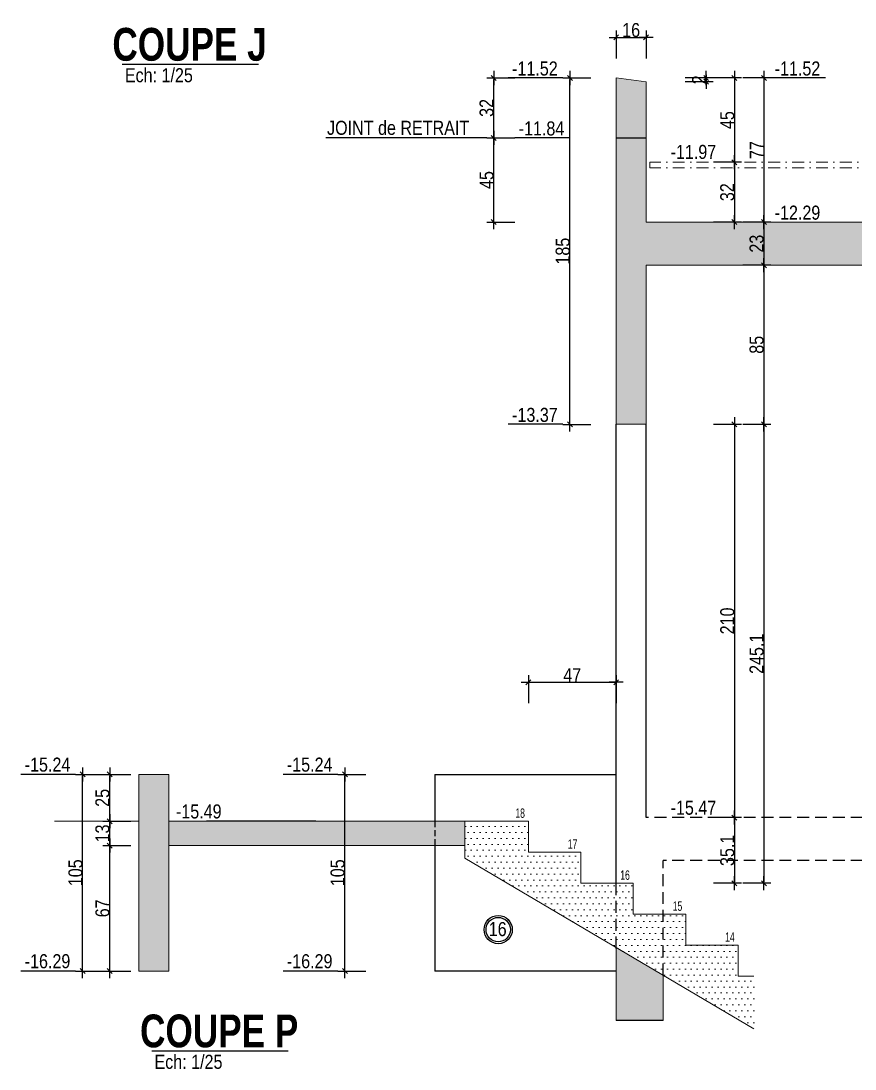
# Model space of a CAD drawing. Header units: millimetres. Extents: x -22 to 27383, y -3644 to 590.
# Drawn here: x 24033 to 24924, y -2353 to -1233 of the extents above; entities that cross this region are included whole.
import ezdxf
from ezdxf.enums import TextEntityAlignment as Align

# ---------------------------------------------------------------- set-up
doc = ezdxf.new("R2010")
doc.units = ezdxf.units.MM
doc.linetypes.add('CACHEX2', pattern=[19.05, 12.7, -6.35])
doc.linetypes.add('TIRETPTX2', pattern=[50.8, 25.4, -12.7, 0, -12.7])
for name, color, linetype in [('01_cote_gen', 4, 'Continuous'), ('01_linteaux', 2, 'Continuous'), ('01_murs_sup', 2, 'CACHEX2'), ('01_poch_BN', 9, 'Continuous'), ('01_texte', 230, 'Continuous'), ('AA_COTES', 2, 'Continuous')]:
    doc.layers.add(name, color=color, linetype=linetype)
doc.layers.add('01_murs_coup', color=5, linetype='Continuous', lineweight=60)
doc.layers.add('01_tram_axes', color=2, linetype='TIRETPTX2', lineweight=9)
doc.styles.add('ARIAL NA', font='ARIALN.TTF')
doc.styles.add('Arial Narrow', font='ARIALN.TTF')
doc.styles.add('impact', font='impact.ttf')
doc.styles.add('STYLE2', font='ARIALN.TTF')
doc.dimstyles.new('JB25', dxfattribs={"dimscale": 0.1, "dimtxt": 150, "dimasz": 15, "dimexe": 0.1, "dimexo": 0.1, "dimgap": 0.09, "dimtad": 1, "dimdec": 1, "dimlfac": 0.5, "dimdsep": 46, "dimtxsty": 'STYLE2', "dimblk1": 'BOND_G', "dimblk2": 'BOND_D', "dimsah": 1, "dimcen": 1.5, "dimdle": 0.01, "dimse1": 1, "dimse2": 1, "dimclrd": 4, "dimclre": 2, "dimclrt": 6, "dimazin": 2, "dimtfac": 2.333333, "dimtdec": 1, "dimtix": 1, "dimtmove": 2, "dimatfit": 3, "dimldrblk": 'BOND_G', "dimfxl": 1, "dimtolj": 1, "dimtzin": 0, "dimarcsym": 0})
doc.dimstyles.new('JB50', dxfattribs={"dimscale": 0.1, "dimtxt": 150, "dimasz": 15, "dimexe": 0.1, "dimexo": 0.1, "dimgap": 0.09, "dimtad": 1, "dimdec": 1, "dimdsep": 46, "dimtxsty": 'STYLE2', "dimblk1": 'BOND_G', "dimblk2": 'BOND_D', "dimsah": 1, "dimcen": 1.5, "dimdle": 0.01, "dimse1": 1, "dimse2": 1, "dimclrd": 4, "dimclre": 2, "dimclrt": 6, "dimazin": 2, "dimtfac": 2.333333, "dimtdec": 1, "dimtix": 1, "dimtmove": 2, "dimatfit": 3, "dimldrblk": 'BOND_G', "dimfxl": 1, "dimtolj": 1, "dimtzin": 0, "dimarcsym": 0})

# ---------------------------------------------------------------- blocks, each defined once
blk = doc.blocks.new('BOND_G')
at = {"layer": 'AA_COTES', "color": 0}
for p, q in [((0, -5), (0, 15)), ((5, 0), (-5, 0)), ((1.77, 1.77), (-1.77, -1.77))]:
    blk.add_line(p, q, dxfattribs=at)
blk = doc.blocks.new('BOND_D')
at = {"layer": 'AA_COTES', "color": 0}
for p, q in [((5, 0), (-5, 0)), ((-1.77, -1.77), (1.77, 1.77)), ((0, 5), (0, -15))]:
    blk.add_line(p, q, dxfattribs=at)
blk = doc.blocks.new('*D2553')
at = {"layer": '01_cote_gen', "color": 4, "lineweight": -2, "transparency": 16777216}
blk.add_line((24576.5, -1939.6), (24667.3, -1939.6), dxfattribs=at)
at = {"layer": 'Defpoints', "color": 0, "transparency": 16777216}
for p in [(24668.8, -1939.6), (24668.8, -1947.8), (24575, -2024.4)]:
    blk.add_point(p, dxfattribs=at)
at = {"layer": '01_cote_gen', "color": 4, "lineweight": -2, "transparency": 16777216, "xscale": 1.5, "yscale": 1.5, "zscale": 1.5, "rotation": 180}
blk.add_blockref('BOND_G', (24575, -1939.6), dxfattribs=at)
at = {"layer": '01_cote_gen', "color": 4, "lineweight": -2, "transparency": 16777216, "xscale": 1.5, "yscale": 1.5, "zscale": 1.5}
blk.add_blockref('BOND_D', (24668.8, -1939.6), dxfattribs=at)
at = {"layer": '01_cote_gen', "color": 6, "lineweight": 0, "transparency": 16777216, "insert": (24621.9, -1932.1), "char_height": 15, "attachment_point": 5, "style": 'STYLE2'}
blk.add_mtext('\\A1;47', dxfattribs=at)
blk = doc.blocks.new('*D2554')
at = {"layer": '01_cote_gen', "color": 4, "lineweight": -2, "transparency": 16777216}
blk.add_line((24379.1, -2246.6), (24379.1, -2039.6), dxfattribs=at)
at = {"layer": 'Defpoints', "color": 0, "transparency": 16777216}
for p in [(24379.1, -2038.1), (24475, -2038.1), (24424.1, -2248.1)]:
    blk.add_point(p, dxfattribs=at)
at = {"layer": '01_cote_gen', "color": 4, "lineweight": -2, "transparency": 16777216, "xscale": 1.5, "yscale": 1.5, "zscale": 1.5}
for name, p, rotation in [('BOND_D', (24379.1, -2038.1), 90), ('BOND_G', (24379.1, -2248.1), 270)]:
    blk.add_blockref(name, p, dxfattribs=dict(at, rotation=rotation))
at = {"layer": '01_cote_gen', "color": 6, "transparency": 16777216, "insert": (24371.4, -2143.1), "char_height": 15, "attachment_point": 5, "rotation": 90, "style": 'STYLE2'}
blk.add_mtext('\\A1;105', dxfattribs=at)
blk = doc.blocks.new('*D2555')
at = {"layer": '01_cote_gen', "color": 4, "lineweight": -2, "transparency": 16777216}
blk.add_line((24099.1, -2246.6), (24099.1, -2039.6), dxfattribs=at)
at = {"layer": 'Defpoints', "color": 0, "transparency": 16777216}
for p in [(24099.1, -2038.1), (24151.8, -2038.1), (24151.8, -2248.1)]:
    blk.add_point(p, dxfattribs=at)
at = {"layer": '01_cote_gen', "color": 4, "lineweight": -2, "transparency": 16777216, "xscale": 1.5, "yscale": 1.5, "zscale": 1.5}
for name, p, rotation in [('BOND_D', (24099.1, -2038.1), 90), ('BOND_G', (24099.1, -2248.1), 270)]:
    blk.add_blockref(name, p, dxfattribs=dict(at, rotation=rotation))
at = {"layer": '01_cote_gen', "color": 6, "transparency": 16777216, "insert": (24091.5, -2143.1), "char_height": 15, "attachment_point": 5, "rotation": 90, "style": 'STYLE2'}
blk.add_mtext('\\A1;105', dxfattribs=at)
blk = doc.blocks.new('*D2556')
at = {"layer": '01_cote_gen', "color": 4, "lineweight": -2, "transparency": 16777216}
blk.add_line((24128, -2246.6), (24128, -2115.6), dxfattribs=at)
at = {"layer": 'Defpoints', "color": 0, "transparency": 16777216}
for p in [(24128, -2114.1), (24173.5, -2114.1), (24151.8, -2248.1)]:
    blk.add_point(p, dxfattribs=at)
at = {"layer": '01_cote_gen', "color": 4, "lineweight": -2, "transparency": 16777216, "xscale": 1.5, "yscale": 1.5, "zscale": 1.5}
for name, p, rotation in [('BOND_D', (24128, -2114.1), 90), ('BOND_G', (24128, -2248.1), 270)]:
    blk.add_blockref(name, p, dxfattribs=dict(at, rotation=rotation))
at = {"layer": '01_cote_gen', "color": 6, "transparency": 16777216, "insert": (24120.3, -2181.1), "char_height": 15, "attachment_point": 5, "rotation": 90, "style": 'STYLE2'}
blk.add_mtext('\\A1;67', dxfattribs=at)
blk = doc.blocks.new('*D2557')
at = {"layer": '01_cote_gen', "color": 4, "lineweight": -2, "transparency": 16777216}
blk.add_line((24128, -2112.6), (24128, -2089.6), dxfattribs=at)
at = {"layer": 'Defpoints', "color": 0, "transparency": 16777216}
for p in [(24128, -2088.1), (24191, -2088.1), (24191, -2114.1)]:
    blk.add_point(p, dxfattribs=at)
at = {"layer": '01_cote_gen', "color": 4, "lineweight": -2, "transparency": 16777216, "xscale": 1.5, "yscale": 1.5, "zscale": 1.5}
for name, p, rotation in [('BOND_D', (24128, -2088.1), 90), ('BOND_G', (24128, -2114.1), 270)]:
    blk.add_blockref(name, p, dxfattribs=dict(at, rotation=rotation))
at = {"layer": '01_cote_gen', "color": 6, "transparency": 16777216, "insert": (24120.3, -2101.1), "char_height": 15, "attachment_point": 5, "rotation": 90, "style": 'STYLE2'}
blk.add_mtext('\\A1;13', dxfattribs=at)
blk = doc.blocks.new('*D2558')
at = {"layer": '01_cote_gen', "color": 4, "lineweight": -2, "transparency": 16777216}
blk.add_line((24128, -2086.6), (24128, -2039.6), dxfattribs=at)
at = {"layer": 'Defpoints', "color": 0, "transparency": 16777216}
for p in [(24128, -2038.1), (24159, -2038.1), (24150.5, -2088.1)]:
    blk.add_point(p, dxfattribs=at)
at = {"layer": '01_cote_gen', "color": 4, "lineweight": -2, "transparency": 16777216, "xscale": 1.5, "yscale": 1.5, "zscale": 1.5}
for name, p, rotation in [('BOND_D', (24128, -2038.1), 90), ('BOND_G', (24128, -2088.1), 270)]:
    blk.add_blockref(name, p, dxfattribs=dict(at, rotation=rotation))
at = {"layer": '01_cote_gen', "color": 6, "transparency": 16777216, "insert": (24120.3, -2063.1), "char_height": 15, "attachment_point": 5, "rotation": 90, "style": 'STYLE2'}
blk.add_mtext('\\A1;25', dxfattribs=at)
blk = doc.blocks.new('*D2559')
at = {"layer": '01_cote_gen', "color": 4, "lineweight": -2, "transparency": 16777216}
blk.add_line((24826.5, -1495.6), (24826.5, -1662.6), dxfattribs=at)
at = {"layer": 'Defpoints', "color": 0, "transparency": 16777216}
for p in [(24740.1, -1494.1), (24740.1, -1664.1), (24826.5, -1664.1)]:
    blk.add_point(p, dxfattribs=at)
at = {"layer": '01_cote_gen', "color": 4, "lineweight": -2, "transparency": 16777216, "xscale": 1.5, "yscale": 1.5, "zscale": 1.5}
for name, p, rotation in [('BOND_G', (24826.5, -1494.1), 90), ('BOND_D', (24826.5, -1664.1), 270)]:
    blk.add_blockref(name, p, dxfattribs=dict(at, rotation=rotation))
at = {"layer": '01_cote_gen', "color": 6, "transparency": 16777216, "insert": (24818.8, -1579.1), "char_height": 15, "attachment_point": 5, "rotation": 90, "style": 'STYLE2'}
blk.add_mtext('\\A1;85', dxfattribs=at)
blk = doc.blocks.new('*D2560')
at = {"layer": '01_cote_gen', "color": 4, "lineweight": -2, "transparency": 16777216}
blk.add_line((24795.1, -1665.6), (24795.1, -2082.6), dxfattribs=at)
at = {"layer": 'Defpoints', "color": 0, "transparency": 16777216}
for p in [(24772.6, -1664.1), (24795.1, -2084.1), (24801.1, -2084.1)]:
    blk.add_point(p, dxfattribs=at)
at = {"layer": '01_cote_gen', "color": 4, "lineweight": -2, "transparency": 16777216, "xscale": 1.5, "yscale": 1.5, "zscale": 1.5}
for name, p, rotation in [('BOND_G', (24795.1, -1664.1), 90), ('BOND_D', (24795.1, -2084.1), 270)]:
    blk.add_blockref(name, p, dxfattribs=dict(at, rotation=rotation))
at = {"layer": '01_cote_gen', "color": 6, "transparency": 16777216, "insert": (24787.5, -1874.1), "char_height": 15, "attachment_point": 5, "rotation": 90, "style": 'STYLE2'}
blk.add_mtext('\\A1;210', dxfattribs=at)
blk = doc.blocks.new('*D2561')
at = {"layer": '01_cote_gen', "color": 4, "lineweight": -2, "transparency": 16777216}
blk.add_line((24795.1, -2085.6), (24795.1, -2152.8), dxfattribs=at)
at = {"layer": 'Defpoints', "color": 0, "transparency": 16777216}
for p in [(24708.8, -2084.1), (24694.9, -2154.3), (24795.1, -2154.3)]:
    blk.add_point(p, dxfattribs=at)
at = {"layer": '01_cote_gen', "color": 4, "lineweight": -2, "transparency": 16777216, "xscale": 1.5, "yscale": 1.5, "zscale": 1.5}
for name, p, rotation in [('BOND_G', (24795.1, -2084.1), 90), ('BOND_D', (24795.1, -2154.3), 270)]:
    blk.add_blockref(name, p, dxfattribs=dict(at, rotation=rotation))
at = {"layer": '01_cote_gen', "color": 6, "transparency": 16777216, "insert": (24787.5, -2119.2), "char_height": 15, "attachment_point": 5, "rotation": 90, "style": 'STYLE2'}
blk.add_mtext('\\A1;35.1', dxfattribs=at)
blk = doc.blocks.new('*D2562')
at = {"layer": '01_cote_gen', "color": 4, "lineweight": -2, "transparency": 16777216}
blk.add_line((24826.5, -1665.6), (24826.5, -2152.8), dxfattribs=at)
at = {"layer": 'Defpoints', "color": 0, "transparency": 16777216}
for p in [(24802.6, -1664.1), (24802.6, -2154.3), (24826.5, -2154.3)]:
    blk.add_point(p, dxfattribs=at)
at = {"layer": '01_cote_gen', "color": 4, "lineweight": -2, "transparency": 16777216, "xscale": 1.5, "yscale": 1.5, "zscale": 1.5}
for name, p, rotation in [('BOND_G', (24826.5, -1664.1), 90), ('BOND_D', (24826.5, -2154.3), 270)]:
    blk.add_blockref(name, p, dxfattribs=dict(at, rotation=rotation))
at = {"layer": '01_cote_gen', "color": 6, "transparency": 16777216, "insert": (24818.8, -1909.2), "char_height": 15, "attachment_point": 5, "rotation": 90, "style": 'STYLE2'}
blk.add_mtext('\\A1;245.1', dxfattribs=at)
blk = doc.blocks.new('*D2563')
at = {"layer": '01_cote_gen', "color": 4, "lineweight": -2, "transparency": 16777216}
blk.add_line((24826.5, -1449.6), (24826.5, -1492.6), dxfattribs=at)
at = {"layer": 'Defpoints', "color": 0, "transparency": 16777216}
for p in [(24803.1, -1448.1), (24789.8, -1494.1), (24826.5, -1494.1)]:
    blk.add_point(p, dxfattribs=at)
at = {"layer": '01_cote_gen', "color": 4, "lineweight": -2, "transparency": 16777216, "xscale": 1.5, "yscale": 1.5, "zscale": 1.5}
for name, p, rotation in [('BOND_G', (24826.5, -1448.1), 90), ('BOND_D', (24826.5, -1494.1), 270)]:
    blk.add_blockref(name, p, dxfattribs=dict(at, rotation=rotation))
at = {"layer": '01_cote_gen', "color": 6, "transparency": 16777216, "insert": (24818.8, -1471.1), "char_height": 15, "attachment_point": 5, "rotation": 90, "style": 'STYLE2'}
blk.add_mtext('\\A1;23', dxfattribs=at)
blk = doc.blocks.new('*D2564')
at = {"layer": '01_cote_gen', "color": 4, "lineweight": -2, "transparency": 16777216}
blk.add_line((24826.5, -1295.6), (24826.5, -1446.6), dxfattribs=at)
at = {"layer": 'Defpoints', "color": 0, "transparency": 16777216}
for p in [(24676.8, -1294.1), (24769.3, -1448.1), (24826.5, -1448.1)]:
    blk.add_point(p, dxfattribs=at)
at = {"layer": '01_cote_gen', "color": 4, "lineweight": -2, "transparency": 16777216, "xscale": 1.5, "yscale": 1.5, "zscale": 1.5}
for name, p, rotation in [('BOND_G', (24826.5, -1294.1), 90), ('BOND_D', (24826.5, -1448.1), 270)]:
    blk.add_blockref(name, p, dxfattribs=dict(at, rotation=rotation))
at = {"layer": '01_cote_gen', "color": 6, "transparency": 16777216, "insert": (24819, -1371.1), "char_height": 15, "attachment_point": 5, "rotation": 90, "style": 'STYLE2'}
blk.add_mtext('\\A1;77', dxfattribs=at)
blk = doc.blocks.new('*D2565')
at = {"layer": '01_cote_gen', "color": 4, "lineweight": -2, "transparency": 16777216}
blk.add_line((24795.1, -1295.6), (24795.1, -1382.6), dxfattribs=at)
at = {"layer": 'Defpoints', "color": 0, "transparency": 16777216}
for p in [(24676.8, -1294.1), (24777, -1384.1), (24795.1, -1384.1)]:
    blk.add_point(p, dxfattribs=at)
at = {"layer": '01_cote_gen', "color": 4, "lineweight": -2, "transparency": 16777216, "xscale": 1.5, "yscale": 1.5, "zscale": 1.5}
for name, p, rotation in [('BOND_G', (24795.1, -1294.1), 90), ('BOND_D', (24795.1, -1384.1), 270)]:
    blk.add_blockref(name, p, dxfattribs=dict(at, rotation=rotation))
at = {"layer": '01_cote_gen', "color": 6, "transparency": 16777216, "insert": (24787.5, -1339.1), "char_height": 15, "attachment_point": 5, "rotation": 90, "style": 'STYLE2'}
blk.add_mtext('\\A1;45', dxfattribs=at)
blk = doc.blocks.new('*D2566')
at = {"layer": '01_cote_gen', "color": 4, "lineweight": -2, "transparency": 16777216}
blk.add_line((24795.1, -1385.6), (24795.1, -1446.6), dxfattribs=at)
at = {"layer": 'Defpoints', "color": 0, "transparency": 16777216}
for p in [(24757.9, -1384.1), (24772.1, -1448.1), (24795.1, -1448.1)]:
    blk.add_point(p, dxfattribs=at)
at = {"layer": '01_cote_gen', "color": 4, "lineweight": -2, "transparency": 16777216, "xscale": 1.5, "yscale": 1.5, "zscale": 1.5}
for name, p, rotation in [('BOND_G', (24795.1, -1384.1), 90), ('BOND_D', (24795.1, -1448.1), 270)]:
    blk.add_blockref(name, p, dxfattribs=dict(at, rotation=rotation))
at = {"layer": '01_cote_gen', "color": 6, "transparency": 16777216, "insert": (24787.5, -1416.1), "char_height": 15, "attachment_point": 5, "rotation": 90, "style": 'STYLE2'}
blk.add_mtext('\\A1;32', dxfattribs=at)
blk = doc.blocks.new('*D2567')
at = {"layer": '01_cote_gen', "color": 4, "lineweight": -2, "transparency": 16777216}
for p, q in [((24764.9, -1292.6), (24764.9, -1291.1)), ((24764.9, -1298.1), (24764.9, -1294.1)), ((24764.9, -1299.6), (24764.9, -1301.1))]:
    blk.add_line(p, q, dxfattribs=at)
at = {"layer": 'Defpoints', "color": 0, "transparency": 16777216}
for p in [(24676.8, -1294.1), (24708.8, -1298.1), (24764.9, -1294.1)]:
    blk.add_point(p, dxfattribs=at)
at = {"layer": '01_cote_gen', "color": 4, "lineweight": -2, "transparency": 16777216, "xscale": 1.5, "yscale": 1.5, "zscale": 1.5}
for name, p, rotation in [('BOND_D', (24764.9, -1294.1), 270), ('BOND_G', (24764.9, -1298.1), 90)]:
    blk.add_blockref(name, p, dxfattribs=dict(at, rotation=rotation))
at = {"layer": '01_cote_gen', "color": 6, "transparency": 16777216, "insert": (24757.4, -1296.1), "char_height": 15, "attachment_point": 5, "rotation": 90, "style": 'STYLE2'}
blk.add_mtext('\\A1;2', dxfattribs=at)
blk = doc.blocks.new('*D2568')
at = {"layer": '01_cote_gen', "color": 4, "lineweight": -2, "transparency": 16777216}
blk.add_line((24619.4, -1662.6), (24619.4, -1295.6), dxfattribs=at)
at = {"layer": 'Defpoints', "color": 0, "transparency": 16777216}
for p in [(24619.4, -1294.1), (24668.8, -1294.1), (24668.8, -1664.1)]:
    blk.add_point(p, dxfattribs=at)
at = {"layer": '01_cote_gen', "color": 4, "lineweight": -2, "transparency": 16777216, "xscale": 1.5, "yscale": 1.5, "zscale": 1.5}
for name, p, rotation in [('BOND_D', (24619.4, -1294.1), 90), ('BOND_G', (24619.4, -1664.1), 270)]:
    blk.add_blockref(name, p, dxfattribs=dict(at, rotation=rotation))
at = {"layer": '01_cote_gen', "color": 6, "transparency": 16777216, "insert": (24611.8, -1479.1), "char_height": 15, "attachment_point": 5, "rotation": 90, "style": 'STYLE2'}
blk.add_mtext('\\A1;185', dxfattribs=at)
blk = doc.blocks.new('*D2573')
at = {"layer": '01_cote_gen', "color": 4, "lineweight": -2, "transparency": 16777216}
blk.add_line((24670.3, -1250.7), (24699.3, -1250.7), dxfattribs=at)
at = {"layer": 'Defpoints', "color": 0, "transparency": 16777216}
for p in [(24700.8, -1250.7), (24668.8, -1294.1), (24700.8, -1298.1)]:
    blk.add_point(p, dxfattribs=at)
at = {"layer": '01_cote_gen', "color": 4, "lineweight": -2, "transparency": 16777216, "xscale": 1.5, "yscale": 1.5, "zscale": 1.5, "rotation": 180}
blk.add_blockref('BOND_G', (24668.8, -1250.7), dxfattribs=at)
at = {"layer": '01_cote_gen', "color": 4, "lineweight": -2, "transparency": 16777216, "xscale": 1.5, "yscale": 1.5, "zscale": 1.5}
blk.add_blockref('BOND_D', (24700.8, -1250.7), dxfattribs=at)
at = {"layer": '01_cote_gen', "color": 6, "transparency": 16777216, "insert": (24684.8, -1243), "char_height": 15, "attachment_point": 5, "style": 'STYLE2'}
blk.add_mtext('\\A1;16', dxfattribs=at)
blk = doc.blocks.new('*D2855')
at = {"layer": '01_cote_gen', "color": 4, "lineweight": -2, "transparency": 16777216}
blk.add_line((24538.1, -1356.6), (24538.1, -1295.6), dxfattribs=at)
at = {"layer": 'Defpoints', "color": 0, "transparency": 16777216}
for p in [(24538.1, -1294.1), (24668.8, -1294.1), (24668.8, -1358.1)]:
    blk.add_point(p, dxfattribs=at)
at = {"layer": '01_cote_gen', "color": 4, "lineweight": -2, "transparency": 16777216, "xscale": 1.5, "yscale": 1.5, "zscale": 1.5}
for name, p, rotation in [('BOND_D', (24538.1, -1294.1), 90), ('BOND_G', (24538.1, -1358.1), 270)]:
    blk.add_blockref(name, p, dxfattribs=dict(at, rotation=rotation))
at = {"layer": '01_cote_gen', "color": 6, "transparency": 16777216, "insert": (24530.5, -1326.1), "char_height": 15, "attachment_point": 5, "rotation": 90, "style": 'STYLE2'}
blk.add_mtext('\\A1;32', dxfattribs=at)
blk = doc.blocks.new('*D2856')
at = {"layer": '01_cote_gen', "color": 4, "lineweight": -2, "transparency": 16777216}
blk.add_line((24538.1, -1446.6), (24538.1, -1359.6), dxfattribs=at)
at = {"layer": 'Defpoints', "color": 0, "transparency": 16777216}
for p in [(24538.1, -1358.1), (24700.8, -1358.1), (24700.8, -1448.1)]:
    blk.add_point(p, dxfattribs=at)
at = {"layer": '01_cote_gen', "color": 4, "lineweight": -2, "transparency": 16777216, "xscale": 1.5, "yscale": 1.5, "zscale": 1.5}
for name, p, rotation in [('BOND_D', (24538.1, -1358.1), 90), ('BOND_G', (24538.1, -1448.1), 270)]:
    blk.add_blockref(name, p, dxfattribs=dict(at, rotation=rotation))
at = {"layer": '01_cote_gen', "color": 6, "transparency": 16777216, "insert": (24530.5, -1403.1), "char_height": 15, "attachment_point": 5, "rotation": 90, "style": 'STYLE2'}
blk.add_mtext('\\A1;45', dxfattribs=at)

msp = doc.modelspace()

# ---------------------------------------------------------------- hatches: boundary and pattern name
at = {"layer": '01_poch_BN'}
h = msp.add_hatch(color=256, dxfattribs=at)
h.dxf.hatch_style = 1
h.paths.add_polyline_path([(25331.99, -1448.07), (24700.84, -1448.07), (24700.84, -1298.07), (24668.84, -1294.07), (24668.84, -1664.07), (24700.84, -1664.07), (24700.84, -1494.07), (25331.99, -1494.07)])
h.paths.add_polyline_path([(25260.84, -1398.07), (25248.84, -1398.07), (25236.84, -1448.07), (25260.84, -1448.07)], flags=17)
at = {"layer": '01_poch_BN', "lineweight": 0}
h = msp.add_hatch(color=256, dxfattribs=at)
h.dxf.hatch_style = 1
h.paths.add_polyline_path([(24507.04, -2088.07), (24191.04, -2088.07), (24191.04, -2114.07), (24507.04, -2114.07)])
h.paths.add_polyline_path([(24191.04, -2038.07), (24159.04, -2038.07), (24159.04, -2248.07), (24191.04, -2248.07)])
at = {"layer": '01_poch_BN'}
h = msp.add_hatch(color=256, dxfattribs=at)
h.dxf.hatch_style = 1
h.paths.add_polyline_path([(24507.04, -2127.45), (24507.04, -2114.07), (24191.04, -2114.07), (24191.04, -2248.07), (24159.04, -2248.07), (24159.04, -2038.07), (24191.04, -2038.07), (24191.04, -2088.07), (24507.04, -2088.07), (24507.04, -2127.45), (24718.84, -2252.66), (24718.84, -2300.92), (24668.84, -2300.92), (24668.84, -2223.1)])
at = {"layer": '01_poch_BN', "lineweight": 0}
h = msp.add_hatch(dxfattribs=at)
h.set_pattern_fill('DOTS', color=256, scale=4)
h.set_pattern_definition([(0, (-51165.218, -6881.612), (3.175, 6.35), [0, -6.35])])
h.paths.add_polyline_path([(24668.84, -2154.29), (24631.04, -2154.29), (24631.04, -2121.18), (24575.04, -2121.18), (24575.04, -2088.07), (24507.04, -2088.07), (24507.04, -2127.45), (24668.84, -2223.1)])
h.paths.add_polyline_path([(24718.84, -2187.39), (24687.04, -2187.39), (24687.04, -2154.29), (24668.84, -2154.29), (24668.84, -2223.1), (24718.84, -2252.66)])
h.paths.add_polyline_path([(24815.72, -2309.94), (24815.72, -2253.6), (24799.04, -2253.6), (24799.04, -2220.5), (24743.04, -2220.5), (24743.04, -2187.39), (24718.84, -2187.39), (24718.84, -2252.66)])

# ---------------------------------------------------------------- linework, layer by layer
at = {"layer": '01_linteaux', "linetype": 'Continuous', "ltscale": 1.5}
msp.add_line((24668.84, -1358.07), (24700.84, -1358.07), dxfattribs=at)
at = {"layer": '01_linteaux'}
for p, q in [((24668.84, -2154.29), (24668.84, -1664.07)), ((24700.84, -2084.07), (24700.84, -1664.07))]:
    msp.add_line(p, q, dxfattribs=at)
at = {"layer": '01_linteaux', "ltscale": 0.5}
for p, q in [((24475.03, -2038.07), (24475.03, -2088.07)), ((24475.03, -2038.07), (24668.84, -2038.07)), ((24475.03, -2114.07), (24475.03, -2248.07)), ((24668.84, -2248.07), (24475.03, -2248.07))]:
    msp.add_line(p, q, dxfattribs=at)
at = {"layer": '01_murs_coup', "lineweight": 0}
for p, q in [((24668.84, -1664.07), (24668.84, -1294.07)), ((24700.84, -1298.07), (24668.84, -1294.07)), ((24700.84, -1448.07), (24700.84, -1298.07)), ((25331.99, -1448.07), (24700.84, -1448.07)), ((24700.84, -1664.07), (24700.84, -1494.07)), ((25331.99, -1494.07), (24700.84, -1494.07)), ((24700.84, -1664.07), (24668.84, -1664.07)), ((24159.04, -2038.07), (24159.04, -2248.07)), ((24191.04, -2038.07), (24159.04, -2038.07)), ((24191.04, -2038.07), (24191.04, -2248.07)), ((24159.04, -2088.07), (24068.92, -2088.07)), ((24507.04, -2088.07), (24191.04, -2088.07)), ((24507.04, -2088.07), (24507.04, -2127.45)), ((24575.04, -2088.07), (24507.04, -2088.07)), ((24575.04, -2088.07), (24575.04, -2121.18)), ((24507.04, -2114.07), (24191.04, -2114.07)), ((24631.04, -2121.18), (24575.04, -2121.18)), ((24631.04, -2121.18), (24631.04, -2154.29)), ((24815.72, -2309.94), (24507.04, -2127.45)), ((24687.04, -2154.29), (24631.04, -2154.29)), ((24687.04, -2154.29), (24687.04, -2187.39)), ((24743.04, -2187.39), (24687.04, -2187.39)), ((24743.04, -2187.39), (24743.04, -2220.5)), ((24668.84, -2224.07), (24668.84, -2300.92)), ((24799.04, -2220.5), (24743.04, -2220.5)), ((24799.04, -2220.5), (24799.04, -2253.6)), ((24191.04, -2248.07), (24159.04, -2248.07)), ((24718.84, -2252.66), (24718.84, -2300.92)), ((24815.72, -2253.6), (24799.04, -2253.6))]:
    msp.add_line(p, q, dxfattribs=at)
at = {"layer": '01_murs_sup', "ltscale": 0.5}
msp.add_line((24475.03, -2088.07), (24475.03, -2114.07), dxfattribs=at)
at = {"layer": '01_murs_sup'}
for p, q in [((25331.99, -2084.07), (24700.84, -2084.07)), ((25331.99, -2130.07), (24718.84, -2130.07)), ((24718.84, -2252.66), (24718.84, -2130.07)), ((24668.84, -2224.07), (24668.84, -2154.29))]:
    msp.add_line(p, q, dxfattribs=at)
at = {"layer": '01_poch_BN'}
msp.add_line((24718.84, -2300.92), (24668.84, -2300.92), dxfattribs=at)
at = {"layer": '01_texte'}
for p, q in [((24141.42, -1279.23), (24287.03, -1279.23)), ((24611.92, -1294.07), (24553.59, -1294.07)), ((24892.31, -1294.07), (24833.99, -1294.07)), ((24530.63, -1358.07), (24358.86, -1358.07)), ((24618.96, -1358.07), (24560.63, -1358.07)), ((24611.92, -1664.07), (24553.59, -1664.07)), ((24091.62, -2038.07), (24033.23, -2038.07)), ((24371.56, -2038.07), (24313.17, -2038.07)), ((24348.05, -2088.07), (24231.26, -2088.07)), ((24091.62, -2248.07), (24033.23, -2248.07)), ((24371.56, -2248.07), (24313.17, -2248.07)), ((24173.04, -2333.16), (24318.64, -2333.16))]:
    msp.add_line(p, q, dxfattribs=at)
for radius in [15.07, 13.01]:
    msp.add_circle((24542.82, -2203.81), radius, dxfattribs=at)
at = {"layer": '01_tram_axes', "ltscale": 0.5}
for p, q in [((25251.9, -1384.07), (24704.84, -1384.07)), ((24704.84, -1390.07), (24704.84, -1384.07)), ((25251.9, -1390.07), (24704.84, -1390.07))]:
    msp.add_line(p, q, dxfattribs=at)

# ---------------------------------------------------------------- texts
at = {"layer": '01_texte', "style": 'impact'}
for s, p in [('COUPE J', (24213.24, -1258.13)), ('COUPE P', (24244.86, -2312.06))]:
    msp.add_text(s, height=35, dxfattribs=at).set_placement(p, align=Align.MIDDLE)
at = {"layer": '01_texte'}
for s, style, p in [('-11.52', 'ARIAL NA', (24557.65, -1291.46)), ('-11.52', 'ARIAL NA', (24838.04, -1291.46)), ('Ech: 1/25', 'STYLE2', (24144.16, -1298.64)), ('JOINT de RETRAIT', 'ARIAL NA', (24360.08, -1354.84)), ('-11.84', 'ARIAL NA', (24564.69, -1355.46)), ('-11.97', 'Arial Narrow', (24726.91, -1380.54)), ('-12.29', 'ARIAL NA', (24838.04, -1445.46)), ('-13.37', 'ARIAL NA', (24557.65, -1661.46)), ('-15.24', 'Arial Narrow', (24037.21, -2035.09)), ('-15.24', 'Arial Narrow', (24317.15, -2035.09)), ('-15.49', 'Arial Narrow', (24198.72, -2085.09)), ('-15.47', 'Arial Narrow', (24726.91, -2081.09)), ('16', 'Arial Narrow', (24532.73, -2210.79)), ('-16.29', 'Arial Narrow', (24037.21, -2245.09)), ('-16.29', 'Arial Narrow', (24317.15, -2245.09)), ('Ech: 1/25', 'STYLE2', (24175.78, -2352.56))]:
    msp.add_text(s, height=15, dxfattribs=dict(at, style=style)).set_placement(p)
at = {"layer": '01_texte', "style": 'Arial Narrow', "width": 0.8}
for s, p in [('18', (24571.36, -2084.38)), ('17', (24627.36, -2117.49)), ('16', (24683.36, -2150.59)), ('15', (24739.36, -2183.7)), ('14', (24795.36, -2216.81))]:
    msp.add_text(s, height=10, dxfattribs=at).set_placement(p, align=Align.RIGHT)

# ---------------------------------------------------------------- dimensions: what is measured, and where the dimension line sits
at = {"layer": '01_cote_gen'}
dim = msp.add_linear_dim(base=(24700.84, -1250.69), p1=(24668.84, -1294.07), p2=(24700.84, -1298.07), dimstyle='JB25', dxfattribs=at)
dim.commit()
dim.dimension.update_dxf_attribs({"geometry": '*D2573', "text_midpoint": (24684.84, -1243.03)})
for base, p1, p2, picture, middle in [((24538.13, -1294.07), (24668.84, -1358.07), (24668.84, -1294.07), '*D2855', (24530.47, -1326.07)), ((24619.42, -1294.07), (24668.84, -1664.07), (24668.84, -1294.07), '*D2568', (24611.75, -1479.07)), ((24826.49, -1448.07), (24676.75, -1294.07), (24769.26, -1448.07), '*D2564', (24818.98, -1371.07)), ((24795.14, -1384.07), (24676.75, -1294.07), (24777.02, -1384.07), '*D2565', (24787.5, -1339.07)), ((24764.91, -1294.07), (24708.75, -1298.07), (24676.75, -1294.07), '*D2567', (24757.37, -1296.07)), ((24538.13, -1358.07), (24700.84, -1448.07), (24700.84, -1358.07), '*D2856', (24530.5, -1403.07)), ((24795.14, -1448.07), (24757.88, -1384.07), (24772.06, -1448.07), '*D2566', (24787.47, -1416.07)), ((24826.49, -1494.07), (24803.08, -1448.07), (24789.77, -1494.07), '*D2563', (24818.82, -1471.07)), ((24826.49, -1664.07), (24740.1, -1494.07), (24740.1, -1664.07), '*D2559', (24818.82, -1579.07)), ((24795.14, -2084.07), (24772.64, -1664.07), (24801.11, -2084.07), '*D2560', (24787.47, -1874.07)), ((24826.49, -2154.29), (24802.64, -1664.07), (24802.64, -2154.29), '*D2562', (24818.82, -1909.18)), ((24099.12, -2038.07), (24151.77, -2248.07), (24151.77, -2038.07), '*D2555', (24091.45, -2143.07)), ((24127.99, -2038.11), (24150.49, -2088.07), (24159.04, -2038.11), '*D2558', (24120.32, -2063.09)), ((24379.06, -2038.07), (24424.06, -2248.07), (24475.03, -2038.07), '*D2554', (24371.39, -2143.07)), ((24127.99, -2088.07), (24191.04, -2114.07), (24191.04, -2088.07), '*D2557', (24120.32, -2101.07)), ((24795.14, -2154.29), (24708.75, -2084.07), (24694.95, -2154.29), '*D2561', (24787.47, -2119.18)), ((24127.99, -2114.07), (24151.77, -2248.07), (24173.54, -2114.07), '*D2556', (24120.32, -2181.07))]:
    dim = msp.add_linear_dim(base=base, p1=p1, p2=p2, angle=90, dimstyle='JB25', dxfattribs=at)
    dim.commit()
    dim.dimension.update_dxf_attribs({"geometry": picture, "text_midpoint": middle})
at = {"layer": '01_cote_gen', "lineweight": 0}
dim = msp.add_linear_dim(base=(24668.84, -1939.57), p1=(24575.04, -2024.38), p2=(24668.84, -1947.8), text='47', dimstyle='JB50', dxfattribs=at)
dim.commit()
dim.dimension.update_dxf_attribs({"geometry": '*D2553', "text_midpoint": (24621.94, -1932.06)})

doc.saveas('drawing.dxf')
